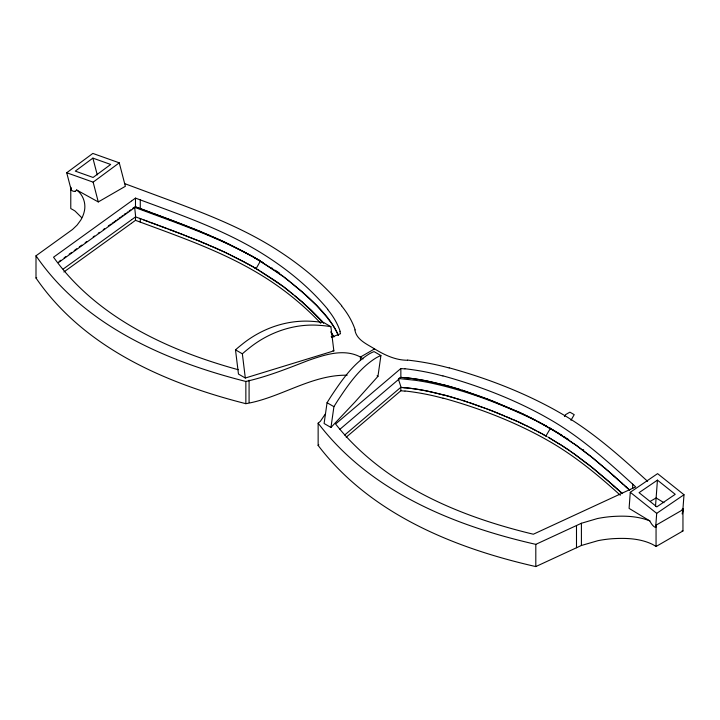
<?xml version="1.0" encoding="UTF-8"?>
<svg xmlns="http://www.w3.org/2000/svg" width="720" height="720" viewBox="0 0 720 720"><rect width="100%" height="100%" fill="white"/><g stroke="black" fill="none" stroke-linecap="round" stroke-linejoin="round"><path stroke-width="1.08" d="M630.279 492.273L629.091 508.392L649.782 520.884A14.652 7.245 55.7 0 0 651.735 524.178L652.923 525.6A5.625 2.781 55.7 0 0 654.633 526.995L655.659 527.481L656.055 525.177L682.893 509.688L684 494.73L657.585 473.634L630.279 492.273L656.694 513.36L655.659 527.481M655.497 506.385L657.441 480.123L675.225 494.325L656.838 506.871L639.054 492.669L657.441 480.123M682.623 513.36L682.866 510.138A17.712 8.757 55.7 0 0 682.083 509.418M327.06 402.714L324.099 423.504L330.957 427.464L355.023 401.958L377.955 376.344L380.916 355.554L374.058 351.603A136.782 36.594 -64.2 0 0 369.27 353.898C352.863 364.032 341.685 380.367 331.209 396.108A118.026 31.914 -64.3 0 0 327.06 402.723L333.918 406.674L330.957 427.464M682.155 513.936L682.866 510.138M564.444 416.547L565.533 414.666L569.88 412.155L574.218 414.666L570.96 420.309M325.539 413.712L320.337 421.335L318.141 423.189L318.141 445.419C370.278 513.963 454.212 548.037 535.806 566.577L581.409 545.481L598.05 540.648A74.961 43.281 0 0 1 612.306 538.722C625.572 537.894 639.495 538.326 651.753 544.014A42.201 24.363 0 0 1 654.759 545.688L656.055 546.498L682.956 530.964L682.956 508.743L682.407 508.437M404.955 368.919L400.851 368.532L335.583 424.008L337.077 425.862A403.533 232.974 0 0 0 348.903 439.398C397.647 490.725 465.75 518.004 533.358 534.222L630.549 489.276M318.141 445.419L318.825 444.834M339.795 429.39L400.851 377.505L400.851 368.532M344.664 435.042L400.851 387.288L400.851 390.762L346.185 437.22M75.078 191.232L74.016 191.376A5.625 2.925 53.5 0 1 72.324 190.8L71.217 190.062L66.717 172.746L92.844 153.423L119.259 162.837L125.361 186.3L98.28 201.933L76.653 189.99A14.652 7.614 53.5 0 1 75.105 191.268M92.889 158.121L75.303 171.126L93.087 177.462L110.682 164.457L92.889 158.121L97.245 174.87M66.717 172.746L93.141 182.151L119.259 162.837M131.832 219.582L135.486 216.909L135.486 220.329L131.724 223.074M131.724 200.853L135.486 198.108C175.815 213.156 216.936 227.142 254.34 248.805A359.811 207.738 0 0 1 259.65 251.946C285.057 267.48 308.772 286.38 327.834 309.366M129.186 210.933L129.663 210.582M129.906 210.402L130.617 209.88M127.755 211.977L127.044 212.499M132.795 208.296L133.659 207.666M147.456 211.23L135.675 206.892L131.832 209.691M131.4 210.006L58.392 262.629M347.139 375.201C311.319 374.607 280.557 397.863 245.853 403.677C166.239 383.526 83.925 348.03 36 278.019L36 255.789L72.531 229.464L77.085 225.108L80.676 220.23A74.97 43.281 0 0 0 84.069 212.328C86.409 204.237 83.484 195.003 76.653 189.99M131.4 201.087L53.541 257.202C92.628 311.85 155.052 344.007 217.782 363.699A403.533 232.974 0 0 0 238.257 369.72M36 278.019L36.711 277.506M59.058 261.495L60.75 260.28M64.116 257.85L65.799 256.635M69.174 254.205L71.703 252.387M74.232 250.56L76.761 248.742M79.29 246.915L81.819 245.097M85.185 242.667L86.868 241.452M93.186 236.898L94.446 235.998M98.226 233.271L99.486 232.362M103.266 229.635L104.526 228.726M108.315 225.999L109.575 225.09M110.205 224.631L110.844 224.172M112.113 223.263L112.743 222.804M114.021 221.886L114.651 221.427M115.29 220.968L115.92 220.509M117.189 219.6L117.828 219.141M119.097 218.223L120.672 217.089M121.923 216.189L122.553 215.73M125.748 213.435L124.875 214.056M63.162 269.073L131.4 219.897M63.864 271.989L131.4 223.317M124.11 214.614L124.731 214.164M656.694 513.36L684 494.73M256.194 258.732L258.867 260.109M256.068 268.686L260.433 261.018M360.441 360.369L360.441 357.039L374.571 348.912M536.724 421.083L551.889 429.309L569.412 440.46M537.723 431.388L545.904 436.032L550.386 428.427L548.748 427.473M650.421 501.246L656.118 497.952L664.011 502.713M318.141 423.189C370.278 491.742 454.212 525.816 535.806 544.356L581.409 523.26L597.393 518.553A74.97 43.281 0 0 1 611.091 516.6C624.06 515.628 637.56 515.979 649.782 520.884M630.963 489.087L635.715 486.918C608.256 461.898 580.482 436.599 547.911 418.293A359.811 207.738 0 0 0 542.466 415.233C511.083 398.142 477.414 385.371 443.016 375.867M399.24 378.063L400.302 377.64M400.5 377.559L401.688 377.388M331.515 337.239L340.524 333.711L339.858 331.335M36 255.789C83.925 325.809 166.239 361.305 245.853 381.456C267.444 376.65 288.063 368.28 308.691 360.297C324.963 354.69 344.043 348.264 360.396 357.012M245.313 378.018L333.855 350.883L330.885 326.673L324.027 322.713A136.782 111.726 -53 0 0 312.975 321.408C287.334 319.338 261.657 328.374 241.866 344.529A118.026 96.192 -52.8 0 0 235.494 349.848L238.464 374.058L245.313 378.018L242.352 353.808L235.494 349.848M148.761 221.742L135.675 216.927L134.64 207.126M407.403 360.252C395.532 360.252 384.651 355.014 374.733 349.002M403.479 377.55L413.478 378.675A144.684 83.529 0 0 1 426.321 380.817L445.977 385.389M401.148 377.406L404.955 377.766M401.148 387.441L404.955 387.801M400.851 390.762L404.955 391.14M398.691 378.522L414.954 380.25A150.957 87.156 0 0 1 428.337 382.482C465.651 390.141 501.543 403.965 535.725 420.57M449.253 367.848C485.136 377.73 520.245 391.041 552.969 408.87A375.03 216.522 0 0 1 558.648 412.065C591.597 430.569 619.839 455.985 647.595 481.329M443.016 384.705L448.389 386.154A252.441 145.746 0 0 1 454.86 388.017L459.945 389.565M443.016 394.74L459.945 399.6M443.016 398.088C477.414 407.592 511.083 420.363 542.466 437.454A359.811 207.738 0 0 1 547.911 440.514C574.362 455.463 597.888 474.903 620.334 495.243M446.985 385.659L459.711 389.385L485.64 398.475M447.624 395.865L426.321 390.843A144.684 83.529 0 0 0 413.478 388.701L401.085 387.36L398.394 379.035M448.263 396.045L467.46 402.03M462.195 390.168L481.644 396.873M462.195 400.194L482.427 407.304M469.557 402.624L485.64 408.501M135.711 207.036L151.38 212.679M148.716 211.824L157.158 214.812M152.334 213.156L161.001 216.243M134.298 207.198C176.886 223.164 220.491 237.663 259.92 260.73L255.951 258.588M139.599 218.376L140.913 218.853M143.892 220.077L155.295 224.163M149.922 222.3L157.707 225.054M135.486 220.329C175.815 235.386 216.936 249.363 254.34 271.026A359.811 207.738 0 0 1 259.65 274.167C282.105 287.685 302.751 304.254 320.778 323.28M157.149 214.938L164.304 217.476M155.943 224.523L159.903 225.864M158.355 225.423L161.55 226.476M482.454 397.17L486.702 398.871M483.264 407.493L484.875 408.096M161.811 216.675L168.579 219.078M160.686 226.287L163.755 227.295M161.811 226.701L164.853 227.709M165.195 217.935L169.632 219.474M164.07 227.547L167.517 228.708M165.195 227.97L169.632 229.5M168.57 219.204L171.756 220.266M169.695 219.627L172.809 220.671M168.57 229.23L171.756 230.301M169.695 229.653L172.809 230.697M486.162 398.547L517.437 411.507M486.162 408.582L504.657 415.989M485.685 408.393L486.702 408.906M171.945 220.473L173.862 221.067M171.945 230.499L173.862 231.102M488.079 399.276L487.125 398.907M487.602 409.122L488.079 409.302M173.07 220.896L174.924 221.472M174.186 221.319L177.03 222.273M175.311 221.751L181.242 223.884M173.07 230.931L174.924 231.498M174.186 231.354L179.136 233.109M175.311 231.777L181.242 233.919M488.565 399.456L490.176 400.068M177.552 222.597L184.293 225.072M489.042 409.671L493.443 411.363M179.676 233.442L183.294 234.711M181.8 224.235L185.292 225.459M181.8 234.261L184.293 235.098M490.833 400.32L493.443 401.328M124.488 183.555L155.7 195.129C192.978 208.953 230.634 222.57 265.131 242.604A375.03 216.522 0 0 1 270.657 245.88C297.153 262.071 321.876 281.772 341.712 305.766M184.968 225.459L187.29 226.242M183.915 235.08L186.291 235.881M184.968 235.494L199.161 241.02M186.03 225.873L195.246 229.401M494.1 401.589L521.307 413.289M494.1 411.615L517.437 421.542M188.136 226.701L200.115 231.381M187.083 236.322L200.115 241.407M195.444 229.608L201.069 231.768M199.458 241.272L201.069 241.803M200.466 231.651L202.014 232.164M200.466 241.686L202.014 242.19M201.465 232.065L210.51 235.746M202.464 232.479L221.481 240.615M201.465 242.091L208.629 244.971M202.464 242.505L216.963 248.598M506.151 416.61L512.064 419.139M209.403 245.43L221.481 250.641M211.347 236.241L224.172 241.857M513.585 419.679L525.042 425.097M217.098 248.796L224.172 251.892M221.832 240.912L225.954 242.694M221.832 250.938L225.954 252.72M518.49 411.849L525.042 415.071M518.49 421.884L528.543 426.816M224.649 242.217L230.382 244.809M224.649 252.243L226.845 253.143M226.512 243.09L244.917 252.234M226.512 253.125L228.618 253.989M522.315 413.631L528.543 416.781M227.439 253.566L230.382 254.835M229.284 254.448L244.917 262.26M231.129 245.313L252.972 256.707M231.129 255.339L250.578 265.383M525.951 415.377L536.391 420.804M525.951 425.403L536.391 430.83M529.65 417.195L541.188 423.378M529.65 427.23L541.188 433.404M537.723 421.362L558.09 433.233L575.397 444.825M245.574 252.738L254.556 257.616M245.574 262.764L252.972 266.733M542.502 423.945L546.039 425.916M542.502 433.98L546.282 436.239M682.956 530.964L682.137 530.514M549.189 427.752L551.853 429.264M545.904 425.997L546.408 426.276M250.866 265.689L254.556 267.651M546.399 426.123L546.912 426.564M546.399 436.158L546.912 436.599M547.002 426.465L547.533 426.924M552.213 429.471L558.702 433.296M547.965 437.049L558.918 443.781M332.991 350.388L333.855 350.883M377.091 375.849L377.955 376.344M253.476 257.148L254.79 257.751M548.748 437.499L559.737 444.303M253.476 267.183L255.15 267.993M374.328 348.768C366.786 344.016 356.463 339.831 354.879 329.922M259.101 260.244L260.316 260.955M254.466 257.724L255.15 257.967M254.718 257.859L255.978 258.444M254.466 267.75L255.501 268.2M255.087 258.084L256.329 258.66M255.087 268.11L256.095 268.551M255.456 268.326L259.866 270.801M256.32 258.804L275.472 270.846M256.32 268.83L275.472 280.881M261.954 261.927L263.115 262.611M559.485 433.764L560.268 434.241M260.856 261.531L284.634 277.461L302.292 291.915M260.856 271.557L284.634 287.496L302.292 301.941M561.051 434.718L562.599 435.681M564.138 436.644L564.912 437.13M559.566 444.033L570.15 450.999M560.322 444.51L569.412 450.495M566.478 438.129L568.026 439.137M271.746 267.966L272.637 268.542M275.283 270.279L277.029 271.44M277.812 271.971L279.369 273.024M570.051 441.072L573.12 443.205M570.051 451.098L571.59 452.169M570.888 451.512L573.12 453.24M276.228 271.368L283.878 276.894M276.228 281.403L283.878 286.92M572.355 452.529L587.169 463.68M573.813 443.52L587.169 453.654M573.813 453.555L587.898 464.256M575.982 445.068L589.347 455.364M582.984 449.478L583.704 450M360.477 357.066L363.033 358.947M284.454 277.497L289.944 281.754M284.454 287.532L289.944 291.789M587.934 454.068L590.067 455.94M587.934 464.103L589.347 465.399M588.627 464.643L590.067 465.975M590.004 455.706L592.227 457.668M590.004 465.732L592.227 467.694M590.688 456.246L603.657 467.19M590.688 466.281L603.657 477.216M291.024 282.618L306.252 295.434M291.024 292.653L293.157 294.381M592.731 457.893L604.368 467.802M592.731 467.928L605.079 478.44M294.363 295.371L311.274 310.113L323.712 323.019M604.332 467.577L605.79 469.017M604.332 477.612L605.79 479.052M605.007 468.153L607.203 470.241M606.384 469.341L607.905 470.862M606.384 479.376L607.905 480.888M605.682 478.764L607.203 480.276M607.779 470.556L608.616 471.474M607.779 480.591L608.616 481.5M609.183 471.771L610.83 473.409M608.481 471.168L610.092 472.761M609.183 481.806L610.83 483.444M608.481 481.194L610.092 482.796M611.262 473.598L613.773 476.001M610.569 472.986L612.297 474.705M611.262 483.633L613.773 486.036M610.569 483.021L612.297 484.74M302.607 292.185L303.237 292.743M302.607 302.22L303.237 302.778M612.648 474.822L615.231 477.306M612.648 484.848L615.231 487.332M614.034 476.037L616.689 478.602M614.034 486.072L616.689 488.637M303.3 292.986L316.629 305.532L327.834 318.204M303.3 303.012L322.11 321.399A252.441 145.746 0 0 1 323.415 322.884M615.411 477.261L618.147 479.907M615.411 487.296L617.427 489.285M616.788 478.485L618.876 480.555M616.788 488.52L618.147 489.933M619.263 480.708L620.334 481.86M618.561 480.069L619.605 481.212M619.263 490.743L621.882 493.281M618.561 490.104L620.334 491.895M617.85 489.474L618.876 490.59M621.387 482.616L622.656 483.948M620.685 481.977L621.882 483.246M619.974 481.338L621.108 482.553M620.325 491.688L622.449 493.596M624.123 485.073L627.273 488.115M623.286 484.317L625.734 486.729M622.098 483.246L623.421 484.641M627.471 488.097L629.136 489.6M625.797 486.585L629.586 490.203M306.765 295.902C317.169 305.451 327.33 315.621 334.584 327.843A144.684 83.529 0 0 1 338.292 335.259M81.702 217.674L75.078 211.077A42.201 24.363 0 0 0 72.171 209.331L70.776 208.584L70.776 187.272L71.217 190.062M330.678 331.83L331.092 332.433M331.506 333.027L333.855 336.654M93.141 182.151L98.28 201.933M682.803 508.833L682.893 509.688M656.055 525.177L656.055 546.498M632.664 484.146L632.664 488.574M581.409 523.26L581.409 545.481M576.495 525.537L576.495 547.758M535.806 544.356L535.806 566.577M249.084 380.196L249.084 402.417M245.853 381.456L245.853 403.677M140.274 199.872L140.274 208.719M140.274 218.745L140.274 222.093M135.486 198.108L135.486 207.027M407.466 360.072A174.366 100.665 0 0 1 449.145 367.974M405.009 368.757A159.147 91.881 0 0 1 442.908 375.993M405.009 390.978A159.147 91.881 0 0 1 442.908 398.214M330.885 326.673A136.782 111.726 -53 0 0 319.824 325.368C294.192 323.298 268.515 332.334 248.724 348.489A118.026 96.192 -52.8 0 0 242.352 353.808M341.505 305.82A174.366 100.665 0 0 1 355.176 329.886M327.609 309.42A159.147 91.881 0 0 1 340.146 331.308M331.218 336.339A159.147 91.881 0 0 1 331.776 337.14M380.916 355.554A136.782 36.594 -64.2 0 0 376.128 357.858C359.721 367.992 348.543 384.318 338.067 400.068A118.026 31.914 -64.3 0 0 333.918 406.683M331.218 332.991A159.147 91.881 0 0 1 333.882 337.005M327.609 318.267A159.147 91.881 0 0 1 338.202 335.16M405.009 387.63A159.147 91.881 0 0 1 442.908 394.866M405.009 377.595A159.147 91.881 0 0 1 442.908 384.831"/></g></svg>
